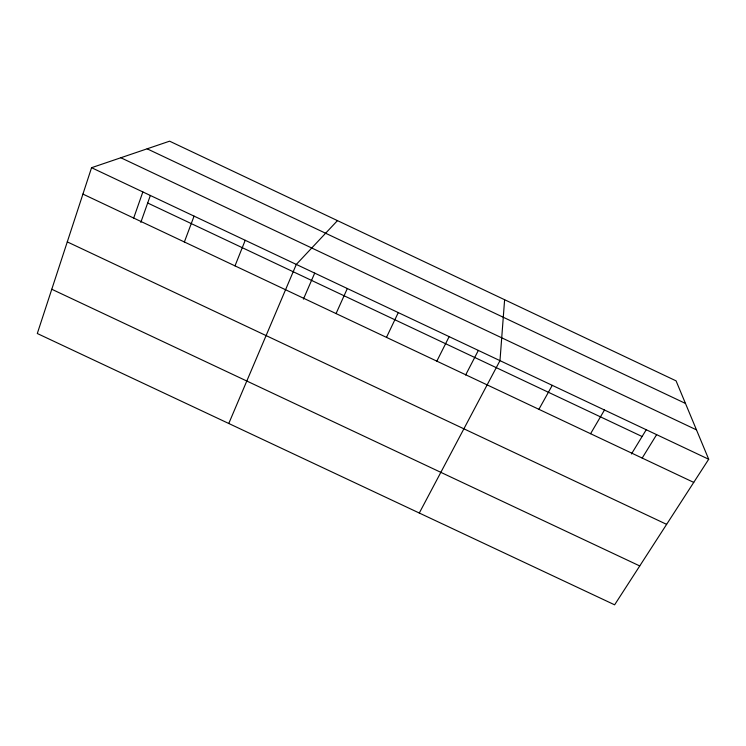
<?xml version="1.0" encoding="UTF-8"?>
<svg xmlns="http://www.w3.org/2000/svg" width="746" height="746" viewBox="0 0 746 746"><rect width="100%" height="100%" fill="white"/><g stroke="black" fill="none" stroke-linecap="round" stroke-linejoin="round"><path stroke-width="1.12" d="M504.613 299.724L499.979 360.644L419.299 513.024M91.562 167.701L37.3 333.509L614.62 604.82L708.7 459.247L676.072 380.861L169.594 141.18L91.562 167.701L708.7 459.247M133.683 218.056L142.85 191.936M140.817 222.373L150.356 195.452M184.374 241.984L194.063 216.126M234.999 265.874L245.22 240.296M228.77 423.495L296.302 264.429L337.462 220.63M303.417 299.127L314.709 273.092M336.054 313.572L347.328 288.525M386.484 337.379L398.271 312.602M436.839 361.148L449.157 336.632M465.616 375.024L478.363 350.406M538.892 409.312L552.264 385.346M590.571 433.715L604.484 410.011M631.461 453.96L646.25 429.724M642.185 458.072L656.629 434.648M67.28 241.89L666.616 524.354M51.782 289.252L639.742 565.944M147.139 148.818L685.471 403.437M120.833 157.751L696.466 429.864M147.68 203.005L642.101 436.522M82.918 194.091L693.733 482.401"/></g></svg>
